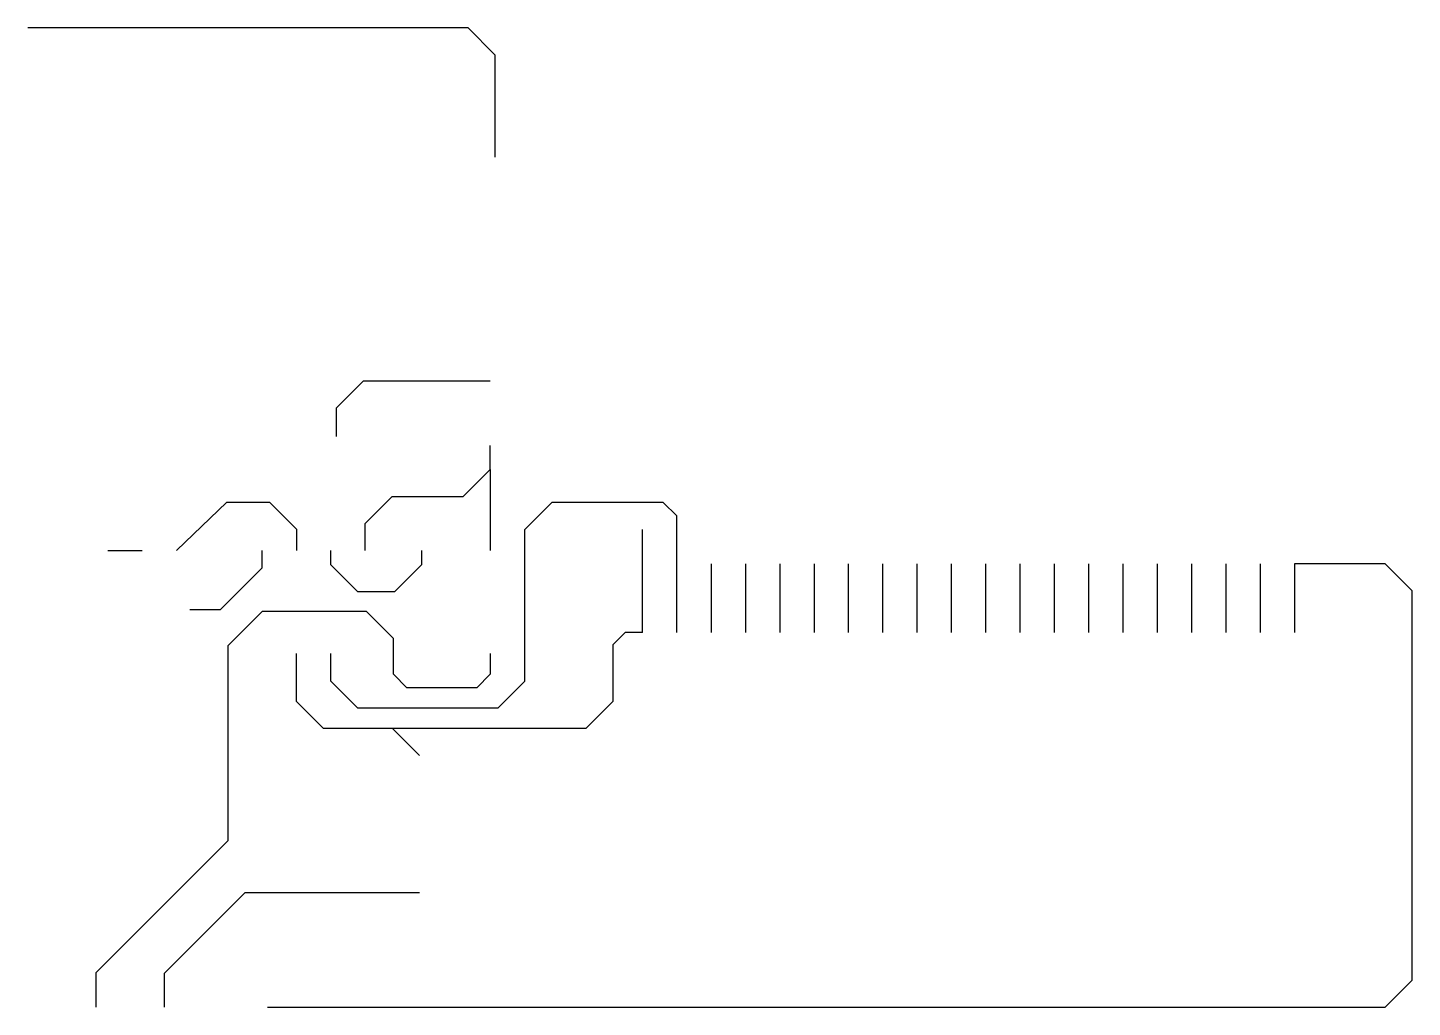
# Model space of a CAD drawing. Header units: millimetres. Extents: x 8 to 111, y 7 to 79.
import ezdxf

# ---------------------------------------------------------------- set-up
doc = ezdxf.new("R2010")
doc.units = ezdxf.units.MM
doc.header["$MEASUREMENT"] = 0
doc.layers.add('TOP-1.00mm', color=1, linetype='Continuous', true_color=0xff0000)

msp = doc.modelspace()

# ---------------------------------------------------------------- linework, layer by layer
at = {"layer": 'TOP-1.00mm'}
for p, q in [((42.3, 46.56), (42.3, 48.33)), ((42.3, 46.56), (42.3, 40.56)), ((44.85, 42.11), (46.85, 44.11)), ((55.1, 44.11), (46.85, 44.11)), ((56.1, 43.11), (55.1, 44.11)), ((56.1, 42.11), (56.1, 43.11)), ((44.85, 30.9), (44.85, 42.11)), ((53.56, 39.57), (53.56, 42.11)), ((56.1, 41.11), (56.1, 42.11)), ((14, 40.56), (16.54, 40.56)), ((53.56, 34.49), (53.56, 39.57)), ((56.1, 34.49), (56.1, 39.57)), ((58.64, 39.57), (58.64, 34.49)), ((61.18, 39.57), (61.18, 34.49)), ((63.72, 39.57), (63.72, 34.49)), ((66.26, 39.57), (66.26, 34.49)), ((68.8, 39.57), (68.8, 34.49)), ((71.34, 39.57), (71.34, 34.49)), ((73.88, 39.57), (73.88, 34.49)), ((76.42, 39.57), (76.42, 34.49)), ((78.96, 39.57), (78.96, 34.49)), ((81.5, 39.57), (81.5, 34.49)), ((84.04, 39.57), (84.04, 34.49)), ((86.58, 39.57), (86.58, 34.49)), ((89.12, 39.57), (89.12, 34.49)), ((91.66, 39.57), (91.66, 34.49)), ((94.2, 39.57), (94.2, 34.49)), ((96.74, 39.57), (96.74, 34.49)), ((99.28, 39.57), (99.28, 34.49)), ((101.82, 39.57), (101.82, 34.49)), ((44.85, 30.9), (42.85, 28.9)), ((42.85, 28.9), (42.3, 28.9)), ((37.07, 25.4), (35.07, 27.4))]:
    msp.add_line(p, q, dxfattribs=at)
for points in [[(8.07, 79.23), (40.63, 79.23), (42.63, 77.23), (42.63, 69.66)], [(30.93, 49), (30.93, 51.11), (32.93, 53.11), (42.3, 53.11)], [(33.04, 40.56), (33.04, 42.56), (35.04, 44.56), (40.3, 44.56), (42.3, 46.56)], [(19.08, 40.56), (22.8, 44.13), (25.96, 44.13), (27.96, 42.13), (27.96, 40.56)], [(56.1, 39.57), (56.1, 41.11)], [(20.06, 36.19), (22.33, 36.19), (25.42, 39.28), (25.42, 40.56)], [(37.22, 40.56), (37.22, 39.5), (35.22, 37.5), (32.5, 37.5), (30.5, 39.5), (30.5, 40.56)], [(25.82, 6.77), (108.54, 6.77), (110.54, 8.77), (110.54, 37.57), (108.54, 39.57), (101.82, 39.57)], [(42.3, 32.94), (42.3, 31.4), (41.3, 30.4), (36.13, 30.4), (35.13, 31.4), (35.13, 34.04), (33.13, 36.04), (25.42, 36.04), (22.88, 33.5), (22.88, 19.07), (13.12, 9.31), (13.12, 6.77)], [(53.56, 34.49), (52.29, 34.49), (51.38, 33.57), (51.38, 29.4), (49.38, 27.4), (29.96, 27.4), (27.96, 29.4), (27.96, 32.94)], [(42.3, 28.9), (32.5, 28.9), (30.5, 30.9), (30.5, 32.94)], [(18.2, 6.77), (18.2, 9.3), (24.17, 15.27), (37.07, 15.27)]]:
    msp.add_lwpolyline(points, dxfattribs=at)

doc.saveas('drawing.dxf')
